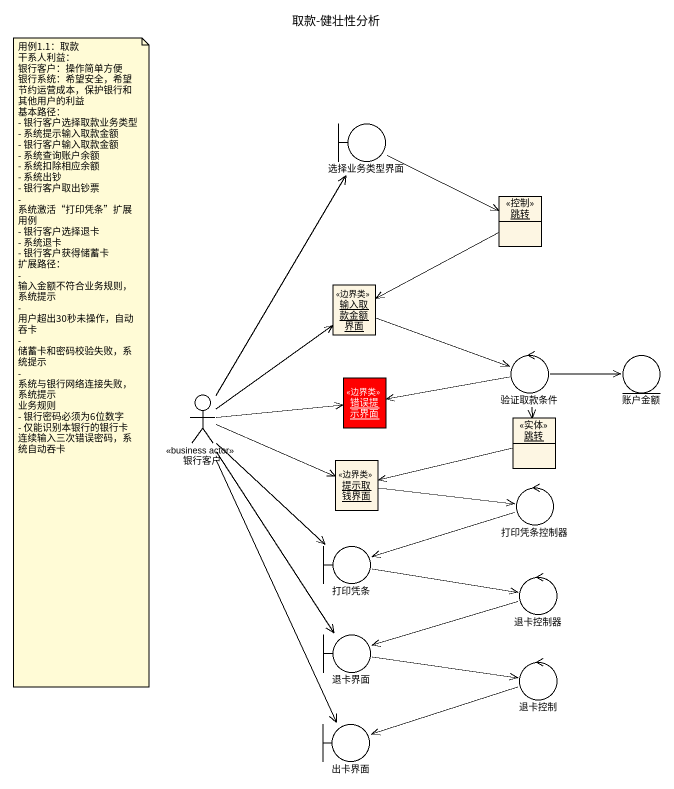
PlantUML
@startuml
title 取款-健壮性分析
allowmixing
hide circle
hide empty members
boundary 选择业务类型界面
object 跳转 <<控制>>
object 输入取款金额界面 <<边界类>>
control 验证取款条件
entity 账户金额
actor 银行客户 <<business actor>>
object 错误提示界面 <<边界类>> #FF0000
object "跳转" as 跳转_2 <<实体>>
object 提示取钱界面 <<边界类>>
control 打印凭条控制器
boundary 打印凭条
control 退卡控制器
boundary 退卡界面
control 退卡控制
boundary 出卡界面
选择业务类型界面 -right-> 跳转
跳转 -left-> 输入取款金额界面
输入取款金额界面 -right-> 验证取款条件
验证取款条件 -right-> 账户金额
验证取款条件 -left-> 错误提示界面
验证取款条件 --> 跳转_2
银行客户 -up-> 选择业务类型界面
银行客户 -up-> 输入取款金额界面
银行客户 -right-> 错误提示界面
银行客户 -right-> 提示取钱界面
银行客户 --> 打印凭条
银行客户 --> 退卡界面
银行客户 --> 出卡界面
跳转_2 -left-> 提示取钱界面
提示取钱界面 -right-> 打印凭条控制器
打印凭条控制器 -left-> 打印凭条
打印凭条 -right-> 退卡控制器
退卡控制器 -left-> 退卡界面
退卡界面 -right-> 退卡控制
退卡控制 -left-> 出卡界面
note as N1
  用例1.1：取款
  干系人利益：
  银行客户：操作简单方便
  银行系统：希望安全，希望节约运营成本，保护银行和其他用户的利益
  基本路径：
  - 银行客户选择取款业务类型
  - 系统提示输入取款金额
  - 银行客户输入取款金额
  - 系统查询账户余额
  - 系统扣除相应余额
  - 系统出钞
  - 银行客户取出钞票
  - 系统激活“打印凭条”扩展用例
  - 银行客户选择退卡
  - 系统退卡
  - 银行客户获得储蓄卡
  扩展路径：
  - 输入金额不符合业务规则，系统提示
  - 用户超出30秒未操作，自动吞卡
  - 储蓄卡和密码校验失败，系统提示
  - 系统与银行网络连接失败，系统提示
  业务规则
  - 银行密码必须为6位数字
  - 仅能识别本银行的银行卡
  连续输入三次错误密码，系统自动吞卡
end note
@enduml
